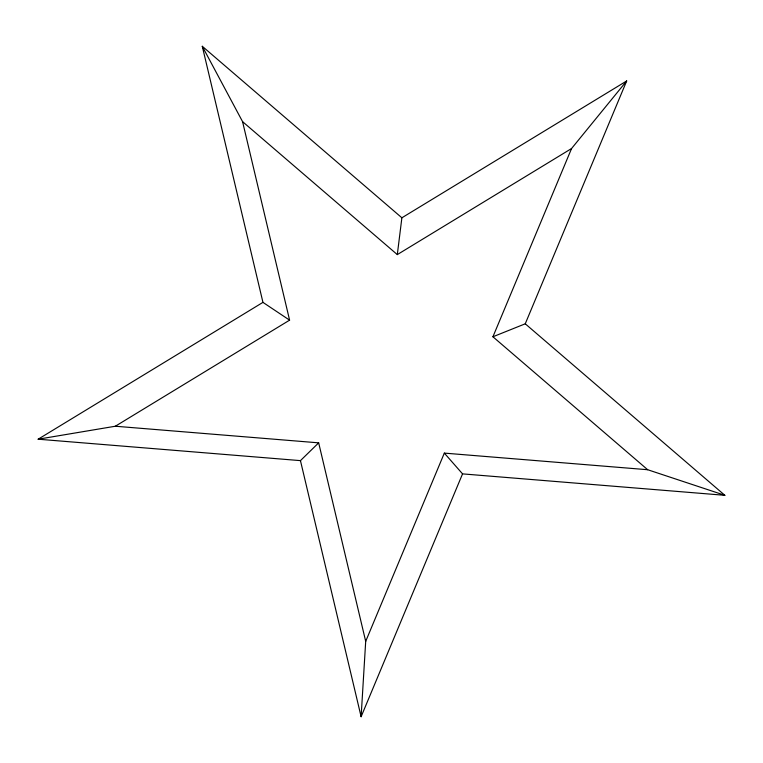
<?xml version="1.0" encoding="UTF-8"?>
<svg xmlns="http://www.w3.org/2000/svg" width="763" height="763" viewBox="0 0 763 763"><rect width="100%" height="100%" fill="white"/><g stroke="black" fill="none" stroke-linecap="round" stroke-linejoin="round"><path stroke-width="1.14" d="M365.696 641.359L444.333 453.108L462.55 473.88L361.118 716.715L365.696 641.359L318.667 442.845L115.337 426.231L38.15 439.202L262.949 302.367L289.597 320.155L115.337 426.231M401.882 217.798L202.281 46.285L242.567 121.641L397.304 254.604L401.882 217.798L626.681 80.964L525.249 323.798L492.927 336.769L647.663 469.722L724.85 495.311L525.249 323.798M492.927 336.769L571.563 148.527L626.681 80.964M38.15 439.202L300.45 460.633L318.667 442.845M397.304 254.604L571.563 148.527M444.333 453.108L647.663 469.722M462.55 473.88L724.85 495.311M242.567 121.641L289.597 320.155M202.281 46.285L262.949 302.367M300.45 460.633L361.118 716.715"/></g></svg>
